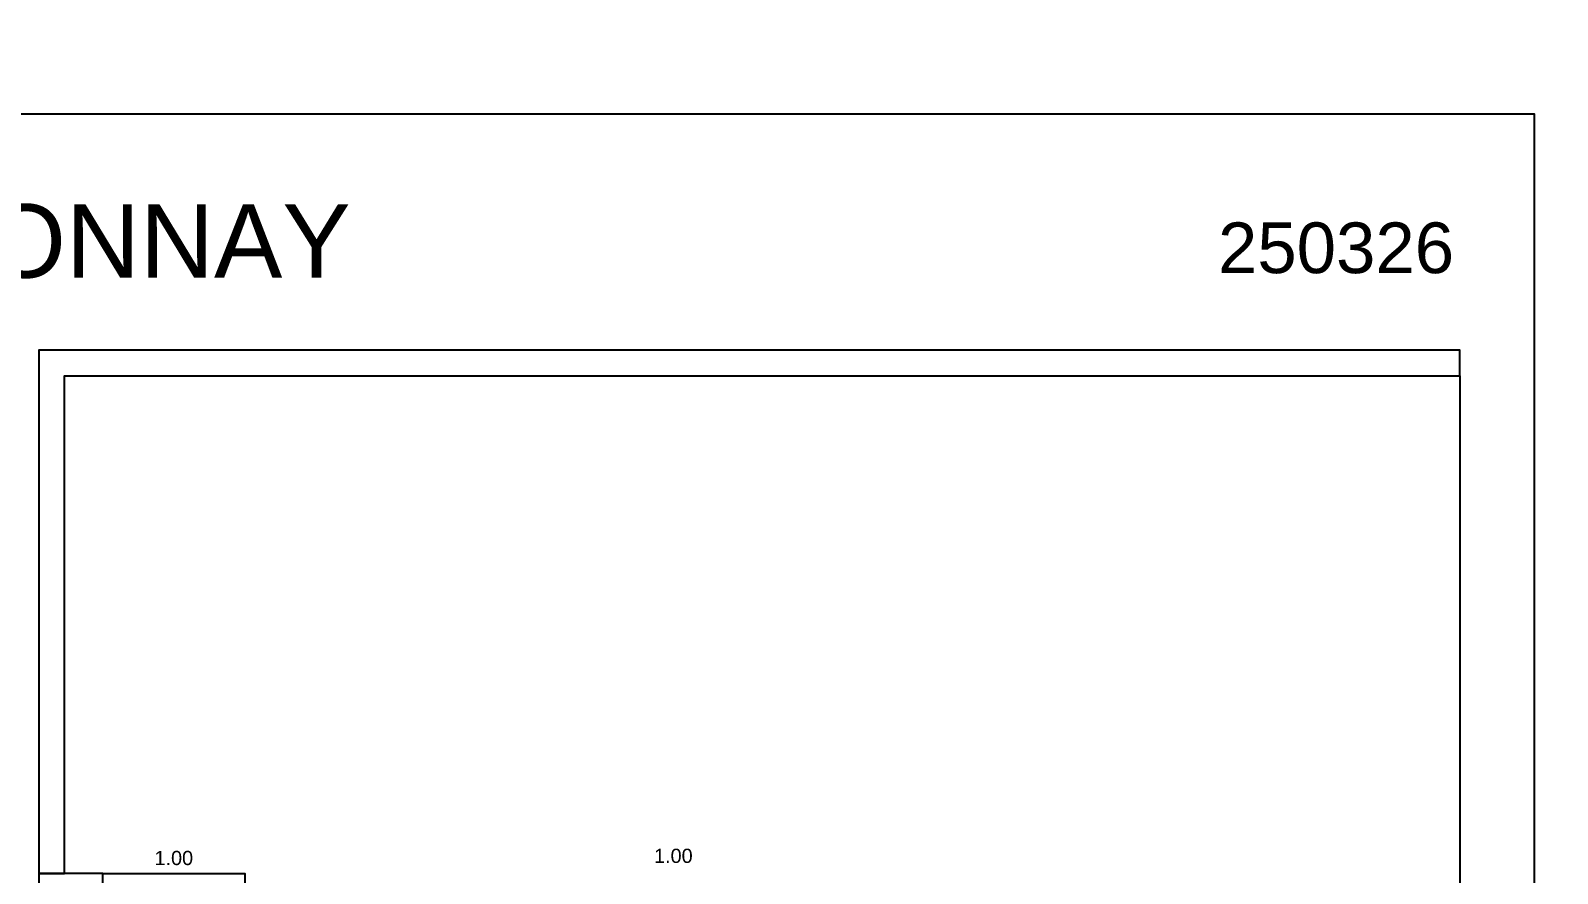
# Model space of a CAD drawing. Header units: metres. Extents: x 231 to 394, y -324 to -29.
# Drawn here: x 282.59 to 293.34, y -60.55 to -54.62 of the extents above; entities that cross this region are included whole.
import ezdxf

# ---------------------------------------------------------------- set-up
doc = ezdxf.new("R2010")
doc.units = ezdxf.units.M
doc.header["$PDMODE"] = 35
for name, color, linetype in [('A-ACABADOS PISOS', 1, 'Continuous'), ('A-PISO', 30, 'Continuous'), ('A-TEXTOS', 7, 'Continuous'), ('AR-01-REC$0$A-DIM-VANOS', 8, 'Continuous'), ('AR-01-REC$0$A-EXTERIOR', 8, 'Continuous'), ('AR-01-REC$0$A-MUEBLES-FIJOS', 8, 'Continuous'), ('AR-01-REC$0$A-MUROS', 8, 'Continuous'), ('AR-01-REC$0$A-MUROS BAJOS', 8, 'Continuous')]:
    doc.layers.add(name, color=color, linetype=linetype)
doc.layers.add('AR-01-REC$0$A-MUEBLES', color=8, linetype='Continuous', lineweight=0)
doc.styles.add('AR-01-REC$0$Standard', font='arial.ttf')
doc.styles.get("Standard").update_dxf_attribs({"font": 'arial.ttf'})
doc.dimstyles.new('AR-01-REC$0$VANOS', dxfattribs={"dimtxt": 0.1, "dimasz": 0.05, "dimexe": 0, "dimexo": 0, "dimgap": 0.03, "dimtad": 0, "dimtih": 1, "dimtoh": 1, "dimzin": 0, "dimdsep": 46, "dimtxsty": 'AR-01-REC$0$Standard', "dimblk": 'AR-01-REC$0$_Dot', "dimcen": 0.09, "dimse1": 1, "dimse2": 1, "dimsd1": 1, "dimsd2": 1, "dimclrd": 256, "dimclre": 256, "dimclrt": 256, "dimazin": 0, "dimtfac": 1, "dimtix": 1, "dimtofl": 0, "dimtmove": 2, "dimatfit": 3, "dimldrblk": 'AR-01-REC$0$COTA', "dimfxl": 0, "dimtolj": 1, "dimtzin": 0, "dimlwd": 18, "dimarcsym": 0})

# ---------------------------------------------------------------- blocks, each defined once
blk = doc.blocks.new('AR-01-REC$0$A$C2C0631F0')
at = {"layer": 'AR-01-REC$0$A-MUEBLES-FIJOS'}
for p, q in [((2.538, 2.662), (3.082, 2.916)), ((3.251, 2.553), (3.082, 2.916)), ((1.528, 2.225), (2.435, 2.647)), ((1.55, 2.18), (2.456, 2.602)), ((3.267, 0.862), (2.435, 2.647)), ((2.707, 2.3), (2.538, 2.662)), ((2.707, 2.3), (3.251, 2.553)), ((1.528, 2.225), (0.622, 1.803)), ((1.55, 2.18), (0.643, 1.758)), ((2.702, 2.076), (1.731, 1.792)), ((2.582, 1.707), (2.702, 2.076)), ((0.544, 1.734), (0, 1.481)), ((0.713, 1.371), (0.544, 1.734)), ((1.453, 0.017), (0.622, 1.803)), ((0.887, 1.231), (1.73, 1.791)), ((1.73, 1.791), (1.247, 1.085)), ((1.731, 1.792), (2.582, 1.707)), ((0.169, 1.118), (0, 1.481)), ((0.713, 1.371), (0.169, 1.118)), ((1.247, 1.085), (0.887, 1.231)), ((3.252, 0.822), (1.493, 0.003))]:
    blk.add_line(p, q, dxfattribs=at)
for points in [[(2.457, 2.186), (1.868, 1.911), (1.729, 2.211), (2.318, 2.485)], [(0.961, 1.489), (1.55, 1.763), (1.411, 2.062), (0.821, 1.788)]]:
    blk.add_lwpolyline(points, close=True, dxfattribs=at)
for centre, start, end in [((3.239, 0.849), 294.9678, 24.9678), ((1.481, 0.03), 204.9678, 294.9678)]:
    blk.add_arc(centre, 0.03, start, end, dxfattribs=at)
at = {"layer": 'AR-01-REC$0$A-MUROS', "color": 251, "true_color": 0x636466}
blk.add_line((1.528, 2.225), (1.516, 2.253), dxfattribs=at)
blk = doc.blocks.new('*D98')
at = {"layer": 'Defpoints', "color": 0, "linetype": 'Continuous', "transparency": 16777216}
for p in [(286.617, -60.429), (286.617, -60.552), (287.617, -60.552)]:
    blk.add_point(p, dxfattribs=at)
at = {"layer": 'AR-01-REC$0$A-DIM-VANOS', "linetype": 'Continuous', "transparency": 16777216, "insert": (287.117, -60.429), "char_height": 0.1, "attachment_point": 5, "style": 'AR-01-REC$0$Standard'}
blk.add_mtext('\\A1;1.00', dxfattribs=at)
blk = doc.blocks.new('AR-01-REC$0$_Dot')
at = {"color": 0, "linetype": 'ByBlock', "lineweight": -2}
blk.add_line((-0.5, 0), (-1, 0), dxfattribs=at)
at = {"color": 0, "linetype": 'ByBlock', "const_width": 0.5}
blk.add_lwpolyline([(-0.25, 0, 1), (0.25, 0, 1)], format="xyb", close=True, dxfattribs=at)
blk = doc.blocks.new('AR-01-REC$0$COTA')
blk.add_line((-2.93, 0), (0, 0))
blk.add_lwpolyline([(-1.41, 0), (-1.41, -0.35), (0, -0.35), (0, 0)], close=True)
blk.add_solid([(-1.41, 0), (-1.41, -0.35), (0, 0), (0, -0.35)])
blk = doc.blocks.new('*D99')
at = {"layer": 'Defpoints', "color": 0, "linetype": 'Continuous', "transparency": 16777216}
for p in [(283.102, -60.444), (283.102, -60.552), (284.102, -60.552)]:
    blk.add_point(p, dxfattribs=at)
at = {"layer": 'AR-01-REC$0$A-DIM-VANOS', "linetype": 'Continuous', "transparency": 16777216, "insert": (283.602, -60.444), "char_height": 0.1, "attachment_point": 5, "style": 'AR-01-REC$0$Standard'}
blk.add_mtext('\\A1;1.00', dxfattribs=at)

msp = doc.modelspace()

# ---------------------------------------------------------------- linework, layer by layer
at = {"layer": 'A-ACABADOS PISOS'}
msp.add_lwpolyline([(271.76, -55.209), (293.173, -55.209), (293.173, -86.265), (271.76, -86.265)], close=True, dxfattribs=at)
at = {"layer": 'A-PISO', "ltscale": 100}
msp.add_circle((268.468, -66.187), 37.552, dxfattribs=at)
at = {"layer": 'AR-01-REC$0$A-EXTERIOR', "color": 8, "linetype": 'Continuous'}
msp.add_lwpolyline([(292.652, -57.052), (292.652, -76.872)], dxfattribs=at)
at = {"layer": 'AR-01-REC$0$A-MUROS', "linetype": 'Continuous'}
msp.add_lwpolyline([(286.982, -64.442), (282.832, -64.442), (282.832, -60.732), (283.102, -60.732), (283.102, -60.552), (282.652, -60.552), (282.652, -70.872), (285.552, -70.872), (285.552, -70.692), (282.832, -70.692), (282.832, -64.622), (286.982, -64.622)], close=True, dxfattribs=at)
at = {"layer": 'AR-01-REC$0$A-MUROS BAJOS', "linetype": 'Continuous'}
for points in [[(282.652, -60.552), (282.832, -60.552), (282.832, -57.052), (292.652, -57.052), (292.652, -56.872), (282.652, -56.872)], [(284.102, -60.732), (283.102, -60.732), (283.102, -60.552), (284.102, -60.552)]]:
    msp.add_lwpolyline(points, close=True, dxfattribs=at)

# ---------------------------------------------------------------- block references
at = {"layer": 'AR-01-REC$0$A-MUEBLES', "xscale": -1, "rotation": 24.96780255503772}
msp.add_blockref('AR-01-REC$0$A$C2C0631F0', (287.634, -62.134), dxfattribs=at)

# ---------------------------------------------------------------- texts
at = {"layer": 'A-TEXTOS', "color": 1}
for s, height, p in [('CHARDONNAY', 0.5163, (279.718, -56.361)), ('250326', 0.3565, (290.949, -56.329))]:
    msp.add_text(s, height=height, dxfattribs=at).set_placement(p)

# ---------------------------------------------------------------- dimensions: what is measured, and where the dimension line sits
at = {"layer": 'AR-01-REC$0$A-DIM-VANOS', "linetype": 'Continuous'}
for base, p1, p2, picture, middle in [((283.102, -60.444), (284.102, -60.552), (283.102, -60.552), '*D99', (283.602, -60.444)), ((286.617, -60.429), (287.617, -60.552), (286.617, -60.552), '*D98', (287.117, -60.429))]:
    dim = msp.add_linear_dim(base=base, p1=p1, p2=p2, angle=180, dimstyle='AR-01-REC$0$VANOS', dxfattribs=at)
    dim.commit()
    dim.dimension.update_dxf_attribs({"geometry": picture, "text_midpoint": middle})

doc.saveas('drawing.dxf')
